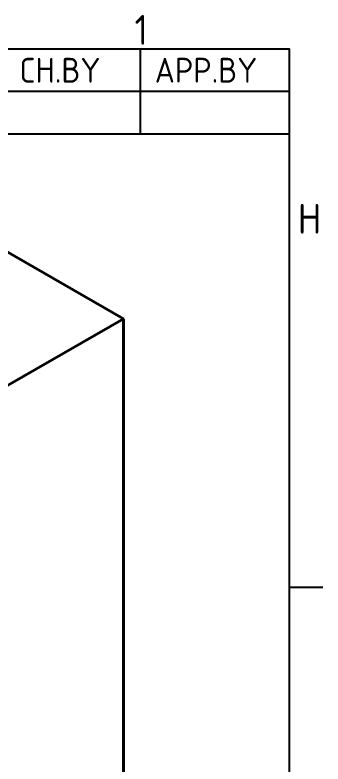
# Model space of a CAD drawing. Header units: millimetres. Extents: x 0 to 2523, y 0 to 1782.
# Drawn here: x 2380.2 to 2473.2, y 1505.8 to 1732.2 of the extents above; entities that cross this region are included whole.
import ezdxf

# ---------------------------------------------------------------- set-up
doc = ezdxf.new("R2010")
doc.units = ezdxf.units.MM
doc.header["$LTSCALE"] = 3
doc.layers.get('0').update_dxf_attribs({"color": 3, "lineweight": 25})
for name, color, linetype, lineweight in [('가시적인 것(ISO)', 3, 'Continuous', 40), ('경계(ISO)', 7, 'Continuous', 25), ('기호(ISO)', 5, 'Continuous', 25)]:
    doc.layers.add(name, color=color, linetype=linetype, lineweight=lineweight)
doc.styles.add('ISO Proportiona M2B', font='isocp.shx')
doc.styles.add('문자 텍스트_M2B', font='isocp.shx')

# ---------------------------------------------------------------- blocks, each defined once
blk = doc.blocks.new('경계 Default Border')
at = {"layer": '경계(ISO)'}
blk.add_line((821, 519.75), (824.4, 519.75), dxfattribs=at)
at = {"layer": '경계(ISO)', "flags": 128}
blk.add_lwpolyline([(20, 20), (20, 574), (821, 574), (821, 20), (20, 20)], dxfattribs=at)
at = {"layer": '경계(ISO)', "color": 2, "char_height": 3, "attachment_point": 7, "style": '문자 텍스트_M2B'}
for s, insert in [('1', (805.444, 574.4)), ('H', (821.878, 555.375))]:
    blk.add_mtext(s, dxfattribs=dict(at, insert=insert))
blk = doc.blocks.new('리비전 내역')
at = {"layer": '기호(ISO)'}
for p, q in [((669, 574), (821, 574)), ((806, 574), (806, 569.72)), ((821, 574), (821, 569.72)), ((669, 569.72), (821, 569.72)), ((806, 569.72), (806, 565.44)), ((821, 569.72), (821, 565.44)), ((669, 565.44), (821, 565.44))]:
    blk.add_line(p, q, dxfattribs=at)
at = {"layer": '기호(ISO)', "color": 2, "char_height": 2.5, "attachment_point": 7, "style": 'ISO Proportiona M2B'}
for s, insert in [('CH.BY', (793.864, 570.583)), ('APP.BY', (807.478, 570.583))]:
    blk.add_mtext(s, dxfattribs=dict(at, insert=insert))

msp = doc.modelspace()

# ---------------------------------------------------------------- linework, layer by layer
at = {"layer": '가시적인 것(ISO)'}
for p, q in [((2412.9757, 1640.3843), (2336.6081, 1684.3615)), ((2412.9757, 1640.3843), (2372.0342, 1616.8077)), ((2412.9757, 1429.4572), (2412.9757, 1640.3843))]:
    msp.add_line(p, q, dxfattribs=at)

# ---------------------------------------------------------------- block references
at = {"xscale": 3, "yscale": 3, "zscale": 3}
msp.add_blockref('경계 Default Border', (0, 0), dxfattribs=at)
at = {"layer": '기호(ISO)', "xscale": 3, "yscale": 3, "zscale": 3}
msp.add_blockref('리비전 내역', (0, 0), dxfattribs=at)

doc.saveas('drawing.dxf')
